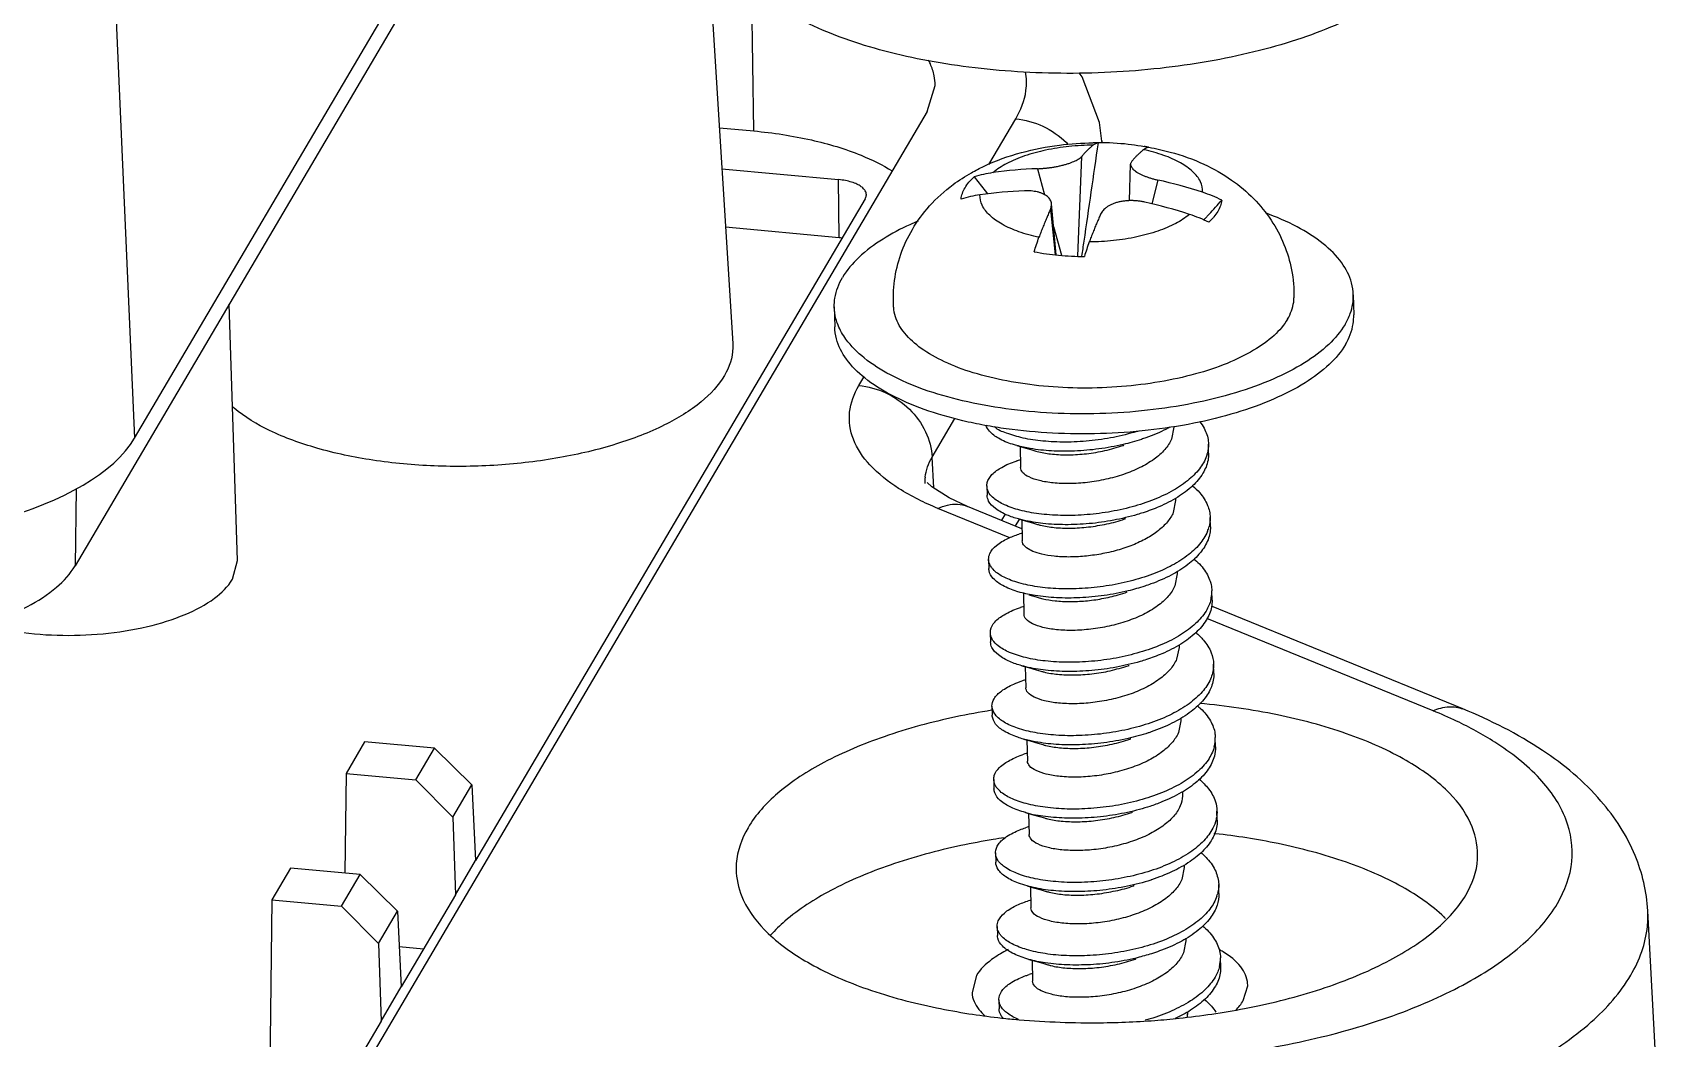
# Model space of a CAD drawing. Header units: millimetres. Extents: x 1690 to 2009, y -242 to -21.
# Drawn here: x 1804.66 to 1826.55, y -202.71 to -189.14 of the extents above; entities that cross this region are included whole.
import ezdxf

# ---------------------------------------------------------------- set-up
doc = ezdxf.new("R2010")
doc.units = ezdxf.units.MM
doc.layers.add('3_ALL_AXES', color=7, linetype='Continuous')

# ---------------------------------------------------------------- blocks, each defined once
blk = doc.blocks.new('u40')
at = {"color": 7, "linetype": 'Continuous'}
for p, q in [((-15.895, 65.987), (-14.854, 42.135)), ((-14.854, 42.135), (-3.824, 60.882)), ((-4.625, 59.16), (-15.654, 40.415)), ((-7.207, 50.156), (-6.787, 43.413)), ((-6.505, 46.28), (-6.532, 48.23)), ((-4.165, 46.543), (-4.06, 46.895)), ((-4.165, 46.543), (-15.194, 27.797)), ((-3.334, 45.828), (-2.972, 46.443)), ((-6.968, 46.324), (-6.505, 46.28)), ((-1.81, 46.147), (-1.808, 46.116)), ((-6.933, 45.77), (-5.36, 45.623)), ((-2.68, 45.77), (-2.583, 45.42)), ((-2.085, 45.934), (-2.139, 44.591)), ((-1.44, 45.339), (-1.424, 45.832)), ((-5.354, 44.839), (-5.36, 45.623)), ((-3.534, 45.659), (-3.386, 45.474)), ((-1.058, 45.618), (-1.136, 45.297)), ((-5.002, 45.364), (-10.255, 36.436)), ((-3.386, 45.474), (-3.352, 45.432)), ((-2.506, 45.22), (-2.443, 44.61)), ((-2.429, 44.608), (-2.491, 45.298)), ((-0.421, 45.093), (-0.364, 45.155)), ((-0.311, 45.108), (-0.37, 45.048)), ((-5.354, 44.839), (-6.884, 44.982)), ((-2.463, 44.99), (-2.356, 44.602)), ((-0.434, 45.077), (-0.43, 45.082)), ((-0.43, 45.082), (-0.421, 45.093)), ((-13.465, 40.486), (-13.579, 43.941)), ((-5.089, 42.845), (-5.021, 42.96)), ((-4.101, 41.878), (-3.792, 42.401)), ((-0.84, 42.284), (-0.872, 42.123)), ((-0.372, 41.932), (-0.375, 42.055)), ((-4.077, 41.463), (-4.101, 41.878)), ((-2.91, 41.845), (-2.955, 41.83)), ((-15.639, 41.454), (-15.654, 40.415)), ((-4.104, 41.48), (-4.168, 41.537)), ((-3.362, 41.49), (-3.359, 41.366)), ((-3.053, 40.792), (-4.022, 41.188)), ((-2.889, 40.914), (-3.622, 41.214)), ((-0.817, 41.293), (-0.849, 41.133)), ((-3.115, 41.112), (-3.165, 41.027)), ((-2.927, 41.04), (-2.979, 40.951)), ((-0.348, 40.941), (-0.351, 41.065)), ((-2.887, 40.855), (-2.931, 40.84)), ((-13.535, 40.231), (-13.465, 40.486)), ((-3.339, 40.5), (-3.336, 40.376)), ((-0.794, 40.303), (-0.826, 40.143)), ((-0.325, 39.951), (-0.328, 40.075)), ((-2.913, 40.055), (-2.956, 40.068)), ((-2.864, 39.865), (-2.908, 39.85)), ((-2.655, 39.982), (-2.608, 39.969)), ((3.056, 38.482), (-0.332, 39.868)), ((2.656, 38.457), (-0.394, 39.704)), ((-3.316, 39.51), (-3.313, 39.386)), ((-0.77, 39.313), (-0.803, 39.153)), ((-0.302, 38.961), (-0.305, 39.085)), ((-2.841, 38.874), (-2.885, 38.86)), ((-3.284, 38.467), (-3.3, 38.464)), ((-3.293, 38.52), (-3.29, 38.396)), ((-0.747, 38.323), (-0.779, 38.163)), ((-11.751, 38.039), (-12.001, 37.613)), ((-10.811, 37.951), (-11.751, 38.039)), ((-11.061, 37.525), (-10.811, 37.951)), ((-10.811, 37.951), (-10.304, 37.46)), ((-2.818, 37.884), (-2.862, 37.87)), ((-0.279, 37.971), (-0.282, 38.095)), ((-12.001, 37.613), (-12.017, 36.266)), ((-12.001, 37.613), (-11.061, 37.525)), ((-10.562, 37.023), (-11.061, 37.525)), ((-10.562, 37.023), (-10.304, 37.46)), ((-10.304, 37.46), (-10.255, 36.436)), ((-3.269, 37.529), (-3.266, 37.406)), ((-10.562, 37.023), (-10.526, 35.973)), ((-0.256, 36.981), (-0.259, 37.105)), ((-2.794, 36.894), (-2.839, 36.879)), ((-0.283, 36.799), (-0.298, 36.8)), ((-10.526, 35.973), (-10.255, 36.436)), ((-3.246, 36.539), (-3.243, 36.415)), ((-12.753, 36.335), (-13.004, 35.909)), ((-11.813, 36.247), (-12.753, 36.335)), ((-12.064, 35.82), (-11.813, 36.247)), ((-11.813, 36.247), (-11.307, 35.756)), ((-0.701, 36.343), (-0.733, 36.182)), ((-10.527, 35.973), (-11.257, 34.732)), ((-0.233, 35.991), (-0.235, 36.114)), ((-13.004, 35.909), (-13.031, 33.636)), ((-13.004, 35.909), (-12.064, 35.82)), ((-11.564, 35.319), (-12.064, 35.82)), ((-11.564, 35.319), (-11.307, 35.756)), ((-11.307, 35.756), (-11.257, 34.732)), ((-2.771, 35.904), (-2.815, 35.889)), ((5.667, 33.523), (5.549, 35.76)), ((-3.223, 35.549), (-3.22, 35.425)), ((-11.564, 35.319), (-11.528, 34.269)), ((-10.958, 35.24), (-11.284, 35.271)), ((-0.678, 35.352), (-0.71, 35.192)), ((-0.209, 35), (-0.212, 35.124)), ((-3.502, 34.884), (-3.56, 34.658)), ((-2.748, 34.914), (-2.792, 34.899)), ((-11.528, 34.269), (-11.257, 34.732)), ((0.095, 34.547), (0.155, 34.746)), ((-3.2, 34.559), (-3.197, 34.435)), ((-11.53, 34.269), (-15.561, 27.418))]:
    blk.add_line(p, q, dxfattribs=at)
for points in [[(-1.81, 46.142), (-1.841, 46.392), (-2.077, 47.012), (-2.117, 47.062)], [(-2.959, 42.036), (-2.87, 42.011), (-2.769, 41.982), (-2.701, 41.962)], [(-3.622, 41.214), (-3.872, 41.331), (-4.104, 41.48)], [(-2.936, 41.045), (-2.847, 41.02), (-2.746, 40.991), (-2.678, 40.972)], [(-2.795, 40.022), (-2.695, 39.993), (-2.655, 39.982)], [(-2.89, 39.065), (-2.8, 39.04), (-2.699, 39.011), (-2.632, 38.991)], [(-2.867, 38.075), (-2.777, 38.05), (-2.676, 38.021), (-2.609, 38.001)], [(-2.843, 37.085), (-2.754, 37.06), (-2.653, 37.031), (-2.585, 37.011)], [(-2.82, 36.095), (-2.731, 36.07), (-2.63, 36.041), (-2.562, 36.021)], [(-2.797, 35.104), (-2.708, 35.079), (-2.606, 35.051), (-2.539, 35.031)]]:
    blk.add_lwpolyline(points, dxfattribs=at)
for centre, radius, start, end in [((-200.137, 74.024), 200.232, 351.60535, 351.98937), ((-1.849, 46.027), 0.0936, 95.9445, 97.8874), ((-1.869, 42.288), 3.833, 83.8208, 89.8374), ((-2.904, 46.08), 1.096, 1.9297, 3.2772), ((-1.83, 42.648), 3.47, 80.9335, 83.8263), ((-1.792, 42.892), 3.223, 79.0741, 80.9188), ((-1.171, 45.959), 0.0979, 96.0125, 102.8685), ((-2.459, 39.874), 5.901, 92.1454, 97.991), ((-3.069, 44.205), 1.527, 97.9407, 107.7541), ((-2.519, 39.114), 6.666, 71.9465, 77.3371), ((-3.244, 43.906), 1.527, 97.9407, 107.7541), ((-2.635, 39.575), 5.901, 92.1454, 97.991), ((-1.032, 43.674), 1.87, 63.3825, 71.9559), ((-70.891, 108.152), 94.565, 318.22757, 318.38222), ((-2.695, 38.816), 6.666, 71.9465, 77.3371), ((-1.208, 43.376), 1.87, 63.3825, 71.9559), ((-5.44, 43.912), 0.931, 82.2192, 84.6615), ((-65.019, 54.147), 63.66, 351.36721, 351.54932), ((-0.849, 42.049), 0.475, 343.7402, 345.886), ((-3.64, 41.554), 0.557, 174.3795, 183.159), ((-0.86, 41.069), 0.51, 337.8066, 345.7771), ((-0.78, 40.065), 0.452, 349.1355, 1.3249), ((-0.781, 40.065), 0.452, 346.3353, 349.0943), ((-3.022, 38.576), 0.283, 215.8406, 217.6295), ((0.343, 32.787), 6.124, 64.5806, 67.8061), ((-0.746, 38.086), 0.465, 345.3095, 345.8621), ((-0.743, 38.086), 0.461, 345.827, 1.1156), ((-1.625, 26.741), 10.115, 98.555, 99.3895), ((-0.723, 36.112), 0.488, 341.6079, 345.8863), ((1.353, 34.16), 2.097, 45.5018, 46.272), ((-2.322, 33.707), 1.704, 116.2658, 117.4025), ((-0.925, 33.965), 1.449, 58.8578, 61.1484), ((-0.657, 35.113), 0.444, 346.191, 1.4393), ((-2.095, 44.082), 9.828, 261.1737, 263.4619), ((-1, 34.354), 0.345, 355.536, 1.4389)]:
    blk.add_arc(centre, radius, start, end, dxfattribs=at)
blk.add_ellipse((-18.726, 42.5), major_axis=(4, 0.092), ratio=0.435226, start_param=-1.833629, end_param=-0.263517, dxfattribs=at)
for points, start_tangent, end_tangent in [([(2.736, 48.76), (2.523, 48.478), (2.225, 48.209), (1.847, 47.959), (1.397, 47.732), (0.883, 47.533), (0.315, 47.365), (-0.298, 47.231), (-0.943, 47.134), (-1.608, 47.076), (-2.282, 47.057), (-2.951, 47.079), (-3.603, 47.14), (-4.226, 47.24), (-4.809, 47.376), (-5.34, 47.547), (-5.809, 47.748), (-6.208, 47.977), (-6.53, 48.228), (-6.768, 48.498), (-6.918, 48.781), (-6.977, 49.056)], (-0.507097, -0.861889), (-0.062537, 0.998043)), ([(-4.06, 46.895), (-4.072, 47.025), (-4.124, 47.184), (-4.15, 47.236)], (0.014719, 0.999892), (-0.484703, 0.874679)), ([(-2.972, 46.443), (-2.835, 46.824), (-2.84, 47.079)], (0.506872, 0.862022), (-0.163232, 0.986588)), ([(-2.972, 46.443), (-2.606, 46.343), (-2.29, 46.124), (-2.266, 46.1)], (0.995635, -0.093332), (0.692897, -0.721036)), ([(-6.505, 46.28), (-5.727, 46.158), (-5.055, 45.951), (-4.637, 45.74)], (0.995635, -0.093332), (0.846143, -0.532956)), ([(-1.927, 46.089), (-2.255, 46.07), (-2.569, 46.02), (-2.853, 45.942), (-3.094, 45.839), (-3.28, 45.717)], (-0.999939, -0.011082), (-0.766595, -0.642131)), ([(-1.927, 46.089), (-1.953, 46.068), (-1.98, 46.044), (-2.008, 46.018), (-2.035, 45.99), (-2.061, 45.962), (-2.085, 45.934)], (-0.788317, -0.615269), (-0.647117, -0.762391)), ([(-1.927, 46.089), (-1.892, 46.111), (-1.862, 46.12)], (0.788317, 0.615269), (0.990553, 0.137133)), ([(-1.249, 46.026), (-1.276, 46.004), (-1.303, 45.98), (-1.331, 45.954), (-1.358, 45.927), (-1.383, 45.899), (-1.408, 45.87)], (-0.788317, -0.615269), (-0.647117, -0.762391)), ([(-1.193, 46.055), (-1.215, 46.047), (-1.249, 46.026)], (-0.975165, -0.221481), (-0.788317, -0.615269)), ([(-0.453, 45.452), (-0.483, 45.595), (-0.585, 45.729), (-0.752, 45.85), (-0.977, 45.95), (-1.249, 46.026)], (0.041656, 0.999132), (-0.978171, 0.207804)), ([(-2.68, 45.77), (-2.632, 45.773), (-2.584, 45.777), (-2.536, 45.782), (-2.486, 45.789), (-2.435, 45.797), (-2.384, 45.808), (-2.335, 45.819), (-2.288, 45.832), (-2.245, 45.846), (-2.205, 45.861), (-2.172, 45.876), (-2.143, 45.89), (-2.12, 45.905), (-2.1, 45.919), (-2.085, 45.934)], (0.999286, 0.037787), (0.647117, 0.762391)), ([(-1.408, 45.87), (-1.418, 45.855), (-1.423, 45.839), (-1.424, 45.832)], (-0.647117, -0.762391), (-0.032424, -0.999474)), ([(-1.424, 45.832), (-1.423, 45.823), (-1.418, 45.805), (-1.408, 45.786), (-1.392, 45.766), (-1.369, 45.746), (-1.342, 45.726), (-1.309, 45.707), (-1.273, 45.688), (-1.233, 45.671), (-1.192, 45.656), (-1.15, 45.642), (-1.105, 45.63), (-1.058, 45.618)], (-0.032424, -0.999474), (0.975716, -0.219037)), ([(-4.986, 45.416), (-4.991, 45.449), (-5.014, 45.49), (-5.055, 45.528), (-5.113, 45.562), (-5.185, 45.589), (-5.268, 45.61), (-5.36, 45.623)], (0.030581, 0.999532), (-0.995635, 0.093332)), ([(-3.656, 45.513), (-3.603, 45.587), (-3.534, 45.659)], (0.507097, 0.861889), (0.738896, 0.673819)), ([(-5.002, 45.364), (-4.987, 45.407), (-4.986, 45.416)], (0.507097, 0.861889), (0.030581, 0.999532)), ([(-3.71, 45.361), (-3.692, 45.437), (-3.656, 45.513)], (0.121321, 0.992613), (0.507097, 0.861889)), ([(-2.659, 44.845), (-2.931, 44.921), (-3.156, 45.021), (-3.324, 45.142), (-3.425, 45.277), (-3.455, 45.419)], (-0.978171, 0.207804), (0.041656, 0.999132)), ([(-2.491, 45.298), (-2.491, 45.299), (-2.496, 45.324), (-2.507, 45.349), (-2.523, 45.373), (-2.545, 45.395), (-2.573, 45.415), (-2.605, 45.432), (-2.642, 45.446), (-2.681, 45.457), (-2.722, 45.465), (-2.764, 45.47), (-2.809, 45.473), (-2.856, 45.472)], (-0.088932, 0.996038), (-0.999286, -0.037787)), ([(-1.233, 45.32), (-1.282, 45.329), (-1.33, 45.336), (-1.379, 45.339), (-1.428, 45.34), (-1.479, 45.337), (-1.53, 45.331), (-1.58, 45.322), (-1.627, 45.309), (-1.67, 45.293), (-1.709, 45.274), (-1.743, 45.253), (-1.771, 45.231), (-1.794, 45.208), (-1.813, 45.183), (-1.828, 45.156)], (-0.975716, 0.219037), (-0.408606, -0.912711)), ([(-0.195, 45.346), (-0.213, 45.269), (-0.248, 45.194)], (-0.121321, -0.992613), (-0.507097, -0.861889)), ([(-2.506, 45.22), (-2.53, 45.165), (-2.555, 45.106), (-2.581, 45.043), (-2.608, 44.978), (-2.634, 44.911), (-2.659, 44.845)], (-0.408606, -0.912711), (-0.352065, -0.935975)), ([(-2.506, 45.22), (-2.496, 45.247), (-2.491, 45.273), (-2.491, 45.298)], (0.408606, 0.912711), (-0.088932, 0.996038)), ([(-1.828, 45.156), (-1.852, 45.101), (-1.878, 45.042), (-1.904, 44.98), (-1.93, 44.914), (-1.956, 44.848), (-1.981, 44.782)], (-0.408606, -0.912711), (-0.352065, -0.935975)), ([(-0.629, 45.154), (-0.814, 45.032), (-1.055, 44.929), (-1.339, 44.851), (-1.653, 44.801), (-1.981, 44.782)], (-0.766595, -0.642131), (-0.999939, -0.011082)), ([(-0.248, 45.194), (-0.301, 45.12), (-0.311, 45.108)], (-0.507097, -0.861889), (-0.658565, -0.752524)), ([(-2.723, 44.65), (-2.693, 44.747), (-2.659, 44.845)], (0.280732, 0.959786), (0.352065, 0.935975)), ([(-1.981, 44.782), (-2.016, 44.684), (-2.046, 44.587)], (-0.352065, -0.935975), (-0.280732, -0.959786)), ([(-2.723, 44.65), (-2.394, 44.603), (-2.046, 44.587)], (0.981846, -0.189681), (0.999991, -0.004223)), ([(-6.787, 43.412), (-6.786, 43.353), (-6.899, 42.981)], (0.068357, -0.997661), (-0.507097, -0.861889)), ([(-6.899, 42.981), (-7.212, 42.627), (-7.708, 42.313), (-8.356, 42.057), (-9.12, 41.873), (-9.955, 41.772), (-10.812, 41.76), (-11.642, 41.838), (-12.396, 42.001), (-13.032, 42.239), (-13.51, 42.54), (-13.537, 42.563)], (-0.507097, -0.861889), (-0.755536, 0.655107)), ([(-4.285, 41.307), (-4.551, 41.458), (-4.938, 41.774), (-5.162, 42.121), (-5.212, 42.484), (-5.089, 42.845)], (-0.893931, 0.448204), (0.506732, 0.862103)), ([(-5.089, 42.845), (-4.723, 42.745), (-4.407, 42.526), (-4.189, 42.222), (-4.101, 41.878)], (0.995635, -0.093332), (0.051375, -0.998679)), ([(-2.959, 42.036), (-3.018, 42.053), (-3.204, 42.133), (-3.327, 42.229), (-3.375, 42.31)], (-0.963296, 0.268443), (-0.303172, 0.952936)), ([(-1.321, 42.23), (-1.341, 42.224), (-1.656, 42.146), (-1.982, 42.098), (-2.304, 42.082), (-2.606, 42.096), (-2.874, 42.137), (-3.095, 42.204), (-3.259, 42.289), (-3.261, 42.291)], (-0.954305, -0.298834), (-0.81582, 0.578306)), ([(-0.895, 42.283), (-0.942, 42.258), (-1.217, 42.14), (-1.279, 42.119)], (-0.877123, -0.480266), (-0.949856, -0.312687)), ([(-0.492, 42.359), (-0.432, 42.268), (-0.377, 42.094), (-0.375, 42.055)], (0.614107, -0.789222), (0.020612, -0.999788)), ([(-1.279, 42.119), (-1.525, 42.05), (-1.851, 41.99), (-2.179, 41.961), (-2.492, 41.963), (-2.776, 41.995), (-2.959, 42.036)], (-0.949856, -0.312687), (-0.963296, 0.268443)), ([(-0.872, 42.123), (-0.962, 41.983), (-1.108, 41.851), (-1.298, 41.738), (-1.518, 41.647), (-1.758, 41.58), (-2.007, 41.538), (-2.247, 41.523), (-2.468, 41.532), (-2.653, 41.563), (-2.792, 41.612), (-2.88, 41.674), (-2.908, 41.74)], (-0.393359, -0.919385), (-0.042563, 0.999094)), ([(-0.375, 42.055), (-0.389, 41.934)], (0.020612, -0.999788), (-0.243847, -0.969814)), ([(-4.194, 41.608), (-4.101, 41.878)], (0.098986, 0.995089), (0.511321, 0.85939)), ([(-3.361, 41.49), (-3.357, 41.536), (-3.293, 41.643), (-3.162, 41.741), (-2.968, 41.826), (-2.955, 41.83)], (-0.030534, 0.999534), (0.949803, 0.312848)), ([(-0.393, 41.916), (-0.48, 41.743), (-0.633, 41.58), (-0.845, 41.433), (-1.107, 41.308), (-1.404, 41.209), (-1.724, 41.139), (-2.05, 41.1), (-2.368, 41.093), (-2.662, 41.115), (-2.918, 41.164), (-3.124, 41.236), (-3.27, 41.326), (-3.329, 41.39)], (-0.27999, -0.960003), (-0.552873, 0.833266)), ([(-2.701, 41.962), (-2.663, 41.951), (-2.479, 41.92), (-2.258, 41.911), (-2.019, 41.926), (-1.77, 41.968), (-1.529, 42.035), (-1.514, 42.04)], (0.957779, -0.287507), (0.944375, 0.328872)), ([(-0.372, 41.932), (-0.38, 41.837), (-0.45, 41.661), (-0.588, 41.493), (-0.789, 41.341), (-1.041, 41.21), (-1.256, 41.129)], (0.022933, -0.999737), (-0.949937, -0.312441)), ([(-3.329, 41.39), (-3.349, 41.428), (-3.361, 41.49)], (-0.552873, 0.833266), (-0.030534, 0.999534)), ([(-0.59, 41.494), (-0.492, 41.397), (-0.387, 41.229), (-0.351, 41.065)], (0.761344, -0.648348), (0.024833, -0.999692)), ([(-4.022, 41.188), (-4.285, 41.307)], (-0.925538, 0.378654), (-0.893931, 0.448204)), ([(-4.022, 41.188), (-3.756, 41.244), (-3.623, 41.213)], (0.907933, 0.419115), (0.926827, -0.375488)), ([(-2.936, 41.045), (-3.089, 41.098), (-3.247, 41.186), (-3.338, 41.287), (-3.359, 41.366)], (-0.963688, 0.267031), (-0.040559, 0.999177)), ([(-1.256, 41.129), (-1.334, 41.105), (-1.652, 41.028), (-1.981, 40.982), (-2.304, 40.968), (-2.605, 40.984), (-2.871, 41.029), (-2.936, 41.045)], (-0.949937, -0.312441), (-0.963688, 0.267031)), ([(-2.678, 40.972), (-2.639, 40.961), (-2.454, 40.93), (-2.233, 40.921), (-1.993, 40.937), (-1.744, 40.978), (-1.504, 41.045), (-1.491, 41.05)], (0.957773, -0.287525), (0.944372, 0.328879)), ([(-0.849, 41.133), (-0.927, 41.007), (-1.049, 40.888), (-1.21, 40.782), (-1.397, 40.693), (-1.606, 40.622), (-1.826, 40.572), (-2.047, 40.542), (-2.259, 40.532), (-2.455, 40.543), (-2.622, 40.571)], (-0.393359, -0.919385), (-0.972219, 0.234074)), ([(-0.351, 41.065), (-0.351, 41.054), (-0.365, 40.944)], (0.024833, -0.999692), (-0.244827, -0.969567)), ([(-3.338, 40.5), (-3.321, 40.581), (-3.234, 40.687), (-3.078, 40.782), (-2.931, 40.84)], (-0.005964, 0.999982), (0.950118, 0.311891)), ([(-0.388, 40.877), (-0.494, 40.706), (-0.664, 40.546), (-0.891, 40.405), (-1.164, 40.287), (-1.469, 40.196), (-1.792, 40.135), (-2.118, 40.105), (-2.431, 40.106), (-2.716, 40.136), (-2.959, 40.192)], (-0.377026, -0.926203), (-0.955088, 0.296321)), ([(-2.622, 40.571), (-2.74, 40.608), (-2.826, 40.656), (-2.875, 40.711), (-2.884, 40.75)], (-0.972219, 0.234074), (-0.039087, 0.999236)), ([(-0.348, 40.941), (-0.38, 40.764), (-0.483, 40.591), (-0.651, 40.43), (-0.877, 40.287), (-1.15, 40.168), (-1.233, 40.139)], (0.023284, -0.999729), (-0.949855, -0.312691)), ([(-19.467, 39.365), (-18.773, 39.336), (-18.073, 39.374), (-17.409, 39.479), (-16.803, 39.646), (-16.297, 39.863), (-15.905, 40.125), (-15.654, 40.415)], (0.995635, -0.093332), (0.507097, 0.861889)), ([(-3.301, 40.394), (-3.336, 40.472), (-3.338, 40.5)], (-0.579891, 0.814694), (-0.005964, 0.999982)), ([(-2.956, 40.068), (-3.147, 40.147), (-3.275, 40.242), (-3.333, 40.348), (-3.336, 40.376)], (-0.955088, 0.296321), (-0.005964, 0.999982)), ([(-3.278, 40.366), (-3.301, 40.394)], (-0.673262, 0.739404), (-0.579891, 0.814694)), ([(-2.959, 40.192), (-3.15, 40.27), (-3.278, 40.366)], (-0.955088, 0.296321), (-0.673262, 0.739404)), ([(-0.571, 40.507), (-0.556, 40.494), (-0.412, 40.332), (-0.338, 40.158), (-0.328, 40.075)], (0.764366, -0.644783), (0.022879, -0.999738)), ([(-16.883, 39.615), (-16.506, 39.534), (-15.898, 39.477), (-15.278, 39.497), (-14.681, 39.594), (-14.17, 39.757), (-13.775, 39.976), (-13.535, 40.231)], (0.964205, -0.265156), (0.507097, 0.861889)), ([(-1.233, 40.139), (-1.456, 40.075), (-1.781, 40.013), (-2.109, 39.982), (-2.424, 39.982), (-2.711, 40.012), (-2.913, 40.055)], (-0.949855, -0.312691), (-0.96334, 0.268284)), ([(-0.826, 40.143), (-0.916, 40.002), (-1.062, 39.871), (-1.251, 39.758), (-1.471, 39.667), (-1.712, 39.6), (-1.961, 39.558), (-2.2, 39.542), (-2.422, 39.551), (-2.607, 39.583), (-2.745, 39.631), (-2.833, 39.694), (-2.861, 39.76)], (-0.393359, -0.919385), (-0.042559, 0.999094)), ([(-0.341, 39.958), (-0.407, 39.803), (-0.547, 39.635), (-0.749, 39.482), (-1.004, 39.351), (-1.299, 39.246), (-1.619, 39.169), (-1.949, 39.125), (-2.273, 39.112), (-2.574, 39.129), (-2.839, 39.175), (-3.055, 39.245), (-3.21, 39.334), (-3.284, 39.412)], (-0.236081, -0.971733), (-0.538544, 0.842597)), ([(-2.608, 39.969), (-2.441, 39.941), (-2.245, 39.931), (-2.033, 39.94), (-1.811, 39.97), (-1.592, 40.021), (-1.468, 40.06)], (0.972219, -0.234074), (0.944303, 0.329078)), ([(-0.326, 39.951), (-0.333, 39.856), (-0.404, 39.679), (-0.544, 39.511), (-0.747, 39.358), (-1.001, 39.227), (-1.21, 39.149)], (0.022879, -0.999738), (-0.949934, -0.312451)), ([(-3.315, 39.51), (-3.313, 39.545), (-3.255, 39.654), (-3.127, 39.754), (-2.936, 39.841), (-2.908, 39.85)], (-0.038305, 0.999266), (0.949702, 0.313154)), ([(-3.284, 39.412), (-3.297, 39.437), (-3.315, 39.51)], (-0.538544, 0.842597), (-0.038305, 0.999266)), ([(-0.543, 39.514), (-0.441, 39.411), (-0.337, 39.241), (-0.305, 39.085)], (0.761191, -0.648528), (0.025711, -0.999669)), ([(-2.89, 39.065), (-3.052, 39.121), (-3.207, 39.211), (-3.295, 39.313), (-3.312, 39.386)], (-0.963694, 0.267009), (-0.038305, 0.999266)), ([(-1.21, 39.149), (-1.296, 39.122), (-1.616, 39.046), (-1.946, 39.001), (-2.27, 38.988), (-2.571, 39.005), (-2.837, 39.051), (-2.89, 39.065)], (-0.949934, -0.312451), (-0.963694, 0.267009)), ([(-0.803, 39.153), (-0.892, 39.013), (-1.037, 38.882), (-1.226, 38.768), (-1.446, 38.677), (-1.687, 38.61), (-1.935, 38.568), (-2.175, 38.552), (-2.397, 38.561), (-2.583, 38.592), (-2.722, 38.641), (-2.81, 38.704), (-2.838, 38.769)], (-0.393359, -0.919385), (-0.042524, 0.999095)), ([(-2.632, 38.992), (-2.593, 38.981), (-2.408, 38.95), (-2.186, 38.941), (-1.946, 38.956), (-1.698, 38.998), (-1.457, 39.065), (-1.444, 39.069)], (0.957773, -0.287526), (0.944372, 0.32888)), ([(-0.305, 39.085), (-0.305, 39.064), (-0.319, 38.965)], (0.025711, -0.999669), (-0.243603, -0.969875)), ([(-3.293, 38.52), (-3.265, 38.619), (-3.165, 38.724), (-2.999, 38.817), (-2.885, 38.86)], (-0.012561, 0.999921), (0.949952, 0.312397)), ([(-0.319, 38.965), (-0.346, 38.885), (-0.458, 38.713), (-0.635, 38.553), (-0.87, 38.412), (-1.149, 38.296), (-1.461, 38.207), (-1.789, 38.149), (-2.117, 38.123), (-2.43, 38.128), (-2.712, 38.163), (-2.949, 38.223), (-3.13, 38.305), (-3.247, 38.403)], (-0.243603, -0.969875), (-0.610483, 0.792029)), ([(-0.302, 38.961), (-0.302, 38.94), (-0.343, 38.761), (-0.455, 38.589), (-0.633, 38.429), (-0.867, 38.289), (-1.146, 38.172), (-1.187, 38.158)], (0.025711, -0.999669), (-0.949866, -0.312658)), ([(3.255, 36.506), (3.16, 36.943), (2.823, 37.398), (2.252, 37.809), (1.488, 38.148), (0.555, 38.402), (-0.491, 38.556)], (0.010196, 0.999948), (-0.995652, 0.093149)), ([(-3.3, 38.464), (-3.778, 38.375), (-4.747, 38.108), (-5.558, 37.76), (-6.183, 37.342), (-6.582, 36.88)], (-0.987171, -0.159669), (-0.507097, -0.861889)), ([(-3.252, 38.41), (-3.292, 38.51), (-3.293, 38.52)], (-0.585457, 0.810704), (-0.012561, 0.999921)), ([(-2.867, 38.075), (-2.946, 38.1), (-3.127, 38.182), (-3.244, 38.279), (-3.289, 38.386), (-3.29, 38.396)], (-0.96335, 0.268248), (-0.012561, 0.999921)), ([(-0.525, 38.527), (-0.48, 38.487), (-0.348, 38.323), (-0.286, 38.148), (-0.282, 38.095)], (0.764311, -0.644848), (0.020757, -0.999785)), ([(2.656, 38.457), (2.87, 38.512), (3.056, 38.482)], (0.907933, 0.419116), (0.926135, -0.377192)), ([(5.549, 35.76), (5.378, 36.506), (4.918, 37.24), (4.13, 37.922), (3.056, 38.482)], (-0.052472, 0.998622), (-0.925561, 0.378598)), ([(-1.187, 38.158), (-1.458, 38.083), (-1.786, 38.025), (-2.114, 37.999), (-2.427, 38.004), (-2.709, 38.039), (-2.867, 38.075)], (-0.949866, -0.312658), (-0.96335, 0.268248)), ([(-0.779, 38.163), (-0.869, 38.023), (-1.013, 37.893), (-1.201, 37.779), (-1.421, 37.688), (-1.663, 37.62), (-1.91, 37.578), (-2.15, 37.562), (-2.373, 37.571), (-2.56, 37.602), (-2.699, 37.651), (-2.787, 37.714), (-2.815, 37.779)], (-0.393359, -0.919385), (-0.042552, 0.999094)), ([(-0.068, 33.826), (1.149, 34.057), (2.245, 34.393), (3.165, 34.818), (3.871, 35.313), (4.331, 35.857), (4.525, 36.425), (4.445, 36.994), (4.095, 37.538), (3.488, 38.033), (2.972, 38.318)], (0.990405, 0.138198), (-0.902788, 0.430087)), ([(-0.297, 37.969), (-0.38, 37.793), (-0.531, 37.627), (-0.743, 37.478), (-1.006, 37.351), (-1.305, 37.25), (-1.628, 37.179), (-1.959, 37.14), (-2.28, 37.132), (-2.576, 37.155), (-2.834, 37.205), (-3.039, 37.279), (-3.184, 37.371), (-3.235, 37.428)], (-0.253599, -0.96731), (-0.560648, 0.828054)), ([(-2.609, 38.001), (-2.569, 37.991), (-2.383, 37.959), (-2.161, 37.95), (-1.921, 37.966), (-1.673, 38.008), (-1.432, 38.075), (-1.421, 38.079)], (0.957771, -0.287532), (0.944369, 0.328888)), ([(-0.279, 37.971), (-0.294, 37.845), (-0.377, 37.669), (-0.528, 37.503), (-0.74, 37.354), (-1.003, 37.227), (-1.163, 37.168)], (0.020757, -0.999785), (-0.949898, -0.312561)), ([(-3.268, 37.529), (-3.262, 37.584), (-3.192, 37.691), (-3.053, 37.79), (-2.862, 37.87)], (-0.023737, 0.999718), (0.949993, 0.312271)), ([(-3.235, 37.428), (-3.259, 37.475), (-3.268, 37.529)], (-0.560648, 0.828054), (-0.023737, 0.999718)), ([(-0.499, 37.535), (-0.372, 37.403), (-0.28, 37.231), (-0.259, 37.105)], (0.763401, -0.645925), (0.02612, -0.999659)), ([(-2.843, 37.085), (-3.037, 37.155), (-3.181, 37.247), (-3.256, 37.351), (-3.266, 37.406)], (-0.96358, 0.267419), (-0.023737, 0.999718)), ([(-0.724, 37.333), (-0.724, 37.306), (-0.756, 37.173)], (0.025158, -0.999683), (-0.393359, -0.919385)), ([(-1.163, 37.168), (-1.303, 37.126), (-1.626, 37.055), (-1.956, 37.016), (-2.277, 37.008), (-2.573, 37.031), (-2.831, 37.081), (-2.843, 37.085)], (-0.949898, -0.312561), (-0.96358, 0.267419)), ([(-0.756, 37.173), (-0.846, 37.032), (-0.991, 36.902), (-1.18, 36.788), (-1.4, 36.697), (-1.641, 36.63), (-1.889, 36.588), (-2.129, 36.572), (-2.351, 36.581), (-2.537, 36.612), (-2.676, 36.661), (-2.764, 36.724), (-2.792, 36.789)], (-0.393359, -0.919385), (-0.042524, 0.999095)), ([(-2.585, 37.011), (-2.546, 37), (-2.359, 36.969), (-2.136, 36.96), (-1.896, 36.976), (-1.648, 37.018), (-1.407, 37.086), (-1.398, 37.089)], (0.957772, -0.287528), (0.944366, 0.328897)), ([(-0.259, 37.105), (-0.26, 37.053), (-0.272, 36.986)], (0.02612, -0.999659), (-0.241287, -0.970454)), ([(-6.582, 36.88), (-6.74, 36.395), (-6.74, 36.273)], (-0.507097, -0.861889), (0.067825, -0.997697)), ([(-3.246, 36.539), (-3.246, 36.548), (-3.206, 36.657), (-3.095, 36.76), (-2.918, 36.851), (-2.839, 36.88)], (-0.033641, 0.999434), (0.94974, 0.313038)), ([(-0.272, 36.986), (-0.314, 36.875), (-0.437, 36.704), (-0.625, 36.547), (-0.868, 36.41), (-1.154, 36.298), (-1.47, 36.215), (-1.799, 36.162), (-2.125, 36.141), (-2.434, 36.152), (-2.709, 36.191), (-2.938, 36.256), (-3.109, 36.341), (-3.213, 36.44)], (-0.241287, -0.970454), (-0.537685, 0.843146)), ([(-0.256, 36.981), (-0.258, 36.929), (-0.311, 36.751), (-0.435, 36.58), (-0.622, 36.423), (-0.865, 36.287), (-1.14, 36.178)], (0.02612, -0.999659), (-0.949924, -0.312482)), ([(2.802, 35.675), (2.239, 36.081), (1.485, 36.414), (0.564, 36.665), (-0.283, 36.799)], (-0.722599, 0.691267), (-0.993815, 0.111051)), ([(-3.275, 36.721), (-3.711, 36.639), (-4.667, 36.375), (-5.467, 36.032), (-6.084, 35.619), (-6.276, 35.433)], (-0.986598, -0.163171), (-0.674325, -0.738435)), ([(-3.213, 36.44), (-3.246, 36.539)], (-0.537685, 0.843146), (-0.033641, 0.999434)), ([(-2.82, 36.095), (-2.935, 36.132), (-3.106, 36.217), (-3.21, 36.317), (-3.243, 36.415)], (-0.963529, 0.267603), (-0.033641, 0.999434)), ([(-0.477, 36.546), (-0.407, 36.48), (-0.286, 36.313), (-0.237, 36.137), (-0.235, 36.114)], (0.763671, -0.645605), (0.021048, -0.999778)), ([(3.096, 35.972), (3.254, 36.457), (3.255, 36.506)], (0.507097, 0.861889), (0.010196, 0.999948)), ([(-6.74, 36.273), (-6.646, 35.909)], (0.067825, -0.997697), (0.41198, -0.911193)), ([(-1.14, 36.178), (-1.151, 36.174), (-1.467, 36.091), (-1.796, 36.038), (-2.123, 36.018), (-2.431, 36.028), (-2.706, 36.067), (-2.82, 36.095)], (-0.949924, -0.312482), (-0.963529, 0.267603)), ([(-0.733, 36.182), (-0.823, 36.043), (-0.966, 35.912), (-1.155, 35.799), (-1.375, 35.708), (-1.616, 35.64), (-1.863, 35.598), (-2.103, 35.582), (-2.326, 35.591), (-2.514, 35.622), (-2.653, 35.671), (-2.741, 35.734), (-2.769, 35.799)], (-0.393359, -0.919385), (-0.042555, 0.999094)), ([(-0.26, 35.958), (-0.355, 35.783), (-0.517, 35.62), (-0.738, 35.474), (-1.008, 35.351), (-1.313, 35.255), (-1.638, 35.19), (-1.968, 35.156), (-2.286, 35.154), (-2.577, 35.181), (-2.826, 35.236), (-3.022, 35.313), (-3.155, 35.408)], (-0.315444, -0.948944), (-0.697216, 0.716861)), ([(-2.562, 36.021), (-2.523, 36.01), (-2.337, 35.979), (-2.114, 35.97), (-1.874, 35.986), (-1.627, 36.028), (-1.386, 36.095), (-1.375, 36.099)], (0.957771, -0.287532), (0.944369, 0.328888)), ([(-0.233, 35.991), (-0.257, 35.834), (-0.352, 35.66), (-0.514, 35.496), (-0.735, 35.35), (-1.005, 35.227), (-1.117, 35.188)], (0.021048, -0.999778), (-0.949863, -0.312665)), ([(-0.235, 36.114), (-0.25, 35.993)], (0.021048, -0.999778), (-0.243752, -0.969838)), ([(0.112, 34.441), (0.292, 34.477), (1.261, 34.744), (2.071, 35.092), (2.696, 35.51), (3.096, 35.972)], (0.981867, 0.189571), (0.507097, 0.861889)), ([(-6.646, 35.909), (-6.309, 35.453), (-5.739, 35.042), (-4.974, 34.704), (-4.041, 34.45), (-3.603, 34.371)], (0.41198, -0.911193), (0.988119, -0.153692)), ([(-3.222, 35.549), (-3.208, 35.622), (-3.126, 35.728), (-2.976, 35.825), (-2.815, 35.889)], (-0.008892, 0.99996), (0.950136, 0.311836)), ([(0.219, 32.535), (1.634, 32.804), (2.902, 33.193), (3.968, 33.686), (4.786, 34.259), (5.319, 34.889), (5.544, 35.548), (5.548, 35.76)], (0.990405, 0.138198), (-0.057013, 0.998373)), ([(-3.186, 35.445), (-3.218, 35.513), (-3.222, 35.549)], (-0.576566, 0.81705), (-0.008892, 0.99996)), ([(-0.454, 35.556), (-0.305, 35.394), (-0.225, 35.22), (-0.212, 35.124)], (0.764233, -0.644941), (0.024056, -0.999711)), ([(-2.797, 35.104), (-2.824, 35.112), (-3.019, 35.189), (-3.152, 35.284), (-3.215, 35.389), (-3.219, 35.425)], (-0.963328, 0.268327), (-0.008892, 0.99996)), ([(-3.155, 35.408), (-3.186, 35.445)], (-0.697216, 0.716861), (-0.576566, 0.81705)), ([(-3.106, 35.22), (-3.298, 35.1), (-3.502, 34.884)], (-0.887747, -0.460331), (-0.507097, -0.861889)), ([(-1.117, 35.188), (-1.31, 35.132), (-1.635, 35.066), (-1.965, 35.032), (-2.283, 35.03), (-2.574, 35.057), (-2.797, 35.104)], (-0.949863, -0.312665), (-0.963328, 0.268327)), ([(-0.71, 35.192), (-0.799, 35.053), (-0.942, 34.923), (-1.13, 34.81), (-1.35, 34.718), (-1.592, 34.65), (-1.838, 34.608), (-2.078, 34.592), (-2.302, 34.6), (-2.49, 34.632), (-2.63, 34.68), (-2.717, 34.743), (-2.745, 34.809)], (-0.393359, -0.919385), (-0.04265, 0.99909)), ([(-2.539, 35.031), (-2.5, 35.02), (-2.312, 34.989), (-2.089, 34.98), (-1.849, 34.996), (-1.602, 35.038), (-1.361, 35.106), (-1.352, 35.109)], (0.957772, -0.287528), (0.944366, 0.328897)), ([(0.155, 34.746), (0.154, 34.777), (0.062, 35.002), (-0.176, 35.205)], (0.022624, 0.999744), (-0.855783, 0.517335)), ([(-3.199, 34.559), (-3.198, 34.587), (-3.146, 34.695), (-3.023, 34.796), (-2.836, 34.884), (-2.792, 34.899)], (-0.040976, 0.99916), (0.949661, 0.313281)), ([(-0.225, 35.007), (-0.284, 34.865), (-0.419, 34.696), (-0.617, 34.542), (-0.868, 34.409), (-1.16, 34.301), (-1.227, 34.282)], (-0.237713, -0.971335), (-0.96351, -0.267674)), ([(-0.21, 35), (-0.215, 34.918), (-0.281, 34.741), (-0.416, 34.572), (-0.614, 34.418), (-0.822, 34.305)], (0.024056, -0.999711), (-0.905993, -0.423293)), ([(-3.56, 34.658), (-3.56, 34.655), (-3.468, 34.429), (-3.388, 34.341)], (0.058488, -0.998288), (0.736655, -0.676269)), ([(-3.168, 34.462), (-3.177, 34.478), (-3.199, 34.559)], (-0.530434, 0.847726), (-0.040976, 0.99916)), ([(-3.146, 34.312), (-3.175, 34.354), (-3.196, 34.435)], (-0.638719, 0.76944), (-0.040976, 0.99916)), ([(-2.934, 34.292), (-3.085, 34.377), (-3.168, 34.462)], (-0.92055, 0.390625), (-0.530434, 0.847726)), ([(-1.098, 34.28), (-0.77, 34.31), (0.112, 34.441)], (0.997147, 0.075489), (0.981867, 0.189571)), ([(-0.429, 34.564), (-0.335, 34.472), (-0.273, 34.392)], (0.762165, -0.647383), (0.545202, -0.838305)), ([(-0.006, 34.419), (0.095, 34.547)], (0.709329, 0.704878), (0.507097, 0.861889)), ([(-3.214, 34.318), (-2.996, 34.296), (-1.889, 34.248), (-1.098, 34.28)], (0.993467, -0.114116), (0.997147, 0.075489))]:
    blk.add_spline(points, degree=3, dxfattribs=dict(at, start_tangent=start_tangent, end_tangent=end_tangent))
at = {"layer": '3_ALL_AXES', "color": 7, "linetype": 'Continuous'}
for p, q in [((1.579, 44.069), (1.585, 43.799)), ((-5.419, 43.905), (-5.413, 43.635)), ((-2.915, 42.023), (-2.908, 41.74)), ((-0.818, 41.326), (-0.817, 41.293)), ((-2.891, 41.033), (-2.885, 40.75)), ((-0.795, 40.34), (-0.794, 40.303)), ((-2.868, 40.043), (-2.862, 39.76)), ((-0.771, 39.346), (-0.77, 39.313)), ((-2.845, 39.053), (-2.838, 38.769)), ((-0.748, 38.36), (-0.747, 38.323)), ((-2.822, 38.062), (-2.815, 37.779)), ((-0.725, 37.365), (-0.724, 37.333)), ((-2.799, 37.072), (-2.792, 36.789)), ((-0.702, 36.379), (-0.701, 36.343)), ((-2.775, 36.082), (-2.769, 35.799)), ((-0.679, 35.388), (-0.678, 35.353)), ((-2.752, 35.092), (-2.746, 34.809)), ((-0.655, 34.396), (-0.655, 34.362))]:
    blk.add_line(p, q, dxfattribs=at)
for centre, radius, start, end in [((-1.873, 41.968), 4.153, 90.1733, 90.7635), ((-1.873, 41.971), 4.15, 89.795, 90.1735), ((-1.823, 42.49), 3.628, 79.9704, 80.7746), ((-1.816, 42.529), 3.588, 79.8017, 79.9692), ((-2.749, 41.39), 3.983, 112.73, 114.4715)]:
    blk.add_arc(centre, radius, start, end, dxfattribs=at)
for points, start_tangent, end_tangent in [([(-3.569, 45.717), (-3.405, 45.802), (-2.897, 45.988), (-2.384, 46.089), (-1.929, 46.12)], (0.870802, 0.491634), (0.999911, 0.013327)), ([(-1.18, 46.06), (-0.889, 45.995), (-0.436, 45.831), (-0.063, 45.618), (0.237, 45.365), (0.471, 45.076), (0.644, 44.75), (0.746, 44.407), (0.779, 44.029)], (0.984201, -0.177056), (-0.018234, -0.999834)), ([(-4.366, 44.952), (-4.135, 45.268), (-3.818, 45.556), (-3.569, 45.717)], (0.507097, 0.861889), (0.870802, 0.491634)), ([(1.578, 44.069), (1.555, 44.23), (1.422, 44.502), (1.174, 44.757), (0.821, 44.986), (0.393, 45.174)], (-0.024636, 0.999696), (-0.939561, 0.342382)), ([(-4.399, 45.015), (-4.762, 44.822), (-5.089, 44.573), (-5.308, 44.305)], (-0.910047, -0.414505), (-0.507097, -0.861889)), ([(-4.619, 43.903), (-4.606, 44.262), (-4.522, 44.616), (-4.366, 44.952)], (-0.065028, 0.997883), (0.507097, 0.861889)), ([(-5.419, 43.905), (-5.411, 44.025), (-5.308, 44.305)], (-0.024636, 0.999696), (0.507097, 0.861889)), ([(0.693, 43.742), (0.775, 43.971), (0.779, 44.029)], (0.507097, 0.861889), (0.014022, 0.999902)), ([(1.537, 43.817), (1.571, 43.949), (1.578, 44.069)], (0.33725, 0.941415), (-0.024636, 0.999696)), ([(-5.367, 43.659), (-5.396, 43.745), (-5.419, 43.905)], (-0.376734, 0.926322), (-0.024636, 0.999696)), ([(0.693, 43.742), (0.511, 43.522), (0.235, 43.321), (-0.123, 43.144), (-0.551, 43.001), (-1.031, 42.895), (-1.545, 42.831), (-2.074, 42.811), (-2.597, 42.837), (-3.094, 42.907), (-3.546, 43.018), (-3.935, 43.167), (-4.247, 43.347), (-4.469, 43.552), (-4.594, 43.773), (-4.618, 43.903)], (-0.507097, -0.861889), (-0.066624, 0.997778)), ([(1.467, 43.67), (1.537, 43.817)], (0.507097, 0.861889), (0.33725, 0.941415)), ([(1.474, 43.4), (1.577, 43.679), (1.585, 43.799)], (0.507097, 0.861889), (-0.024636, 0.999696)), ([(-3.391, 42.308), (-3.685, 42.37), (-4.209, 42.524), (-4.655, 42.719), (-5.008, 42.947), (-5.256, 43.202), (-5.39, 43.475), (-5.413, 43.635)], (-0.983533, 0.18073), (-0.024636, 0.999696)), ([(1.467, 43.67), (1.248, 43.401), (0.922, 43.152), (0.498, 42.932), (-0.008, 42.748), (-0.579, 42.606), (-1.196, 42.511), (-1.837, 42.466), (-2.481, 42.473), (-3.106, 42.532), (-3.691, 42.64), (-4.216, 42.794), (-4.662, 42.989), (-5.015, 43.217), (-5.262, 43.472), (-5.367, 43.659)], (-0.507097, -0.861889), (-0.376734, 0.926322)), ([(1.474, 43.4), (1.255, 43.131), (0.928, 42.882), (0.504, 42.662), (-0.002, 42.478), (-0.573, 42.336), (-1.189, 42.241), (-1.831, 42.196), (-2.475, 42.203), (-3.1, 42.262), (-3.391, 42.308)], (-0.507097, -0.861889), (-0.983533, 0.18073))]:
    blk.add_spline(points, degree=3, dxfattribs=dict(at, start_tangent=start_tangent, end_tangent=end_tangent))

msp = doc.modelspace()

# ---------------------------------------------------------------- block references
msp.add_blockref('u40', (1820.885, -236.748))

doc.saveas('drawing.dxf')
